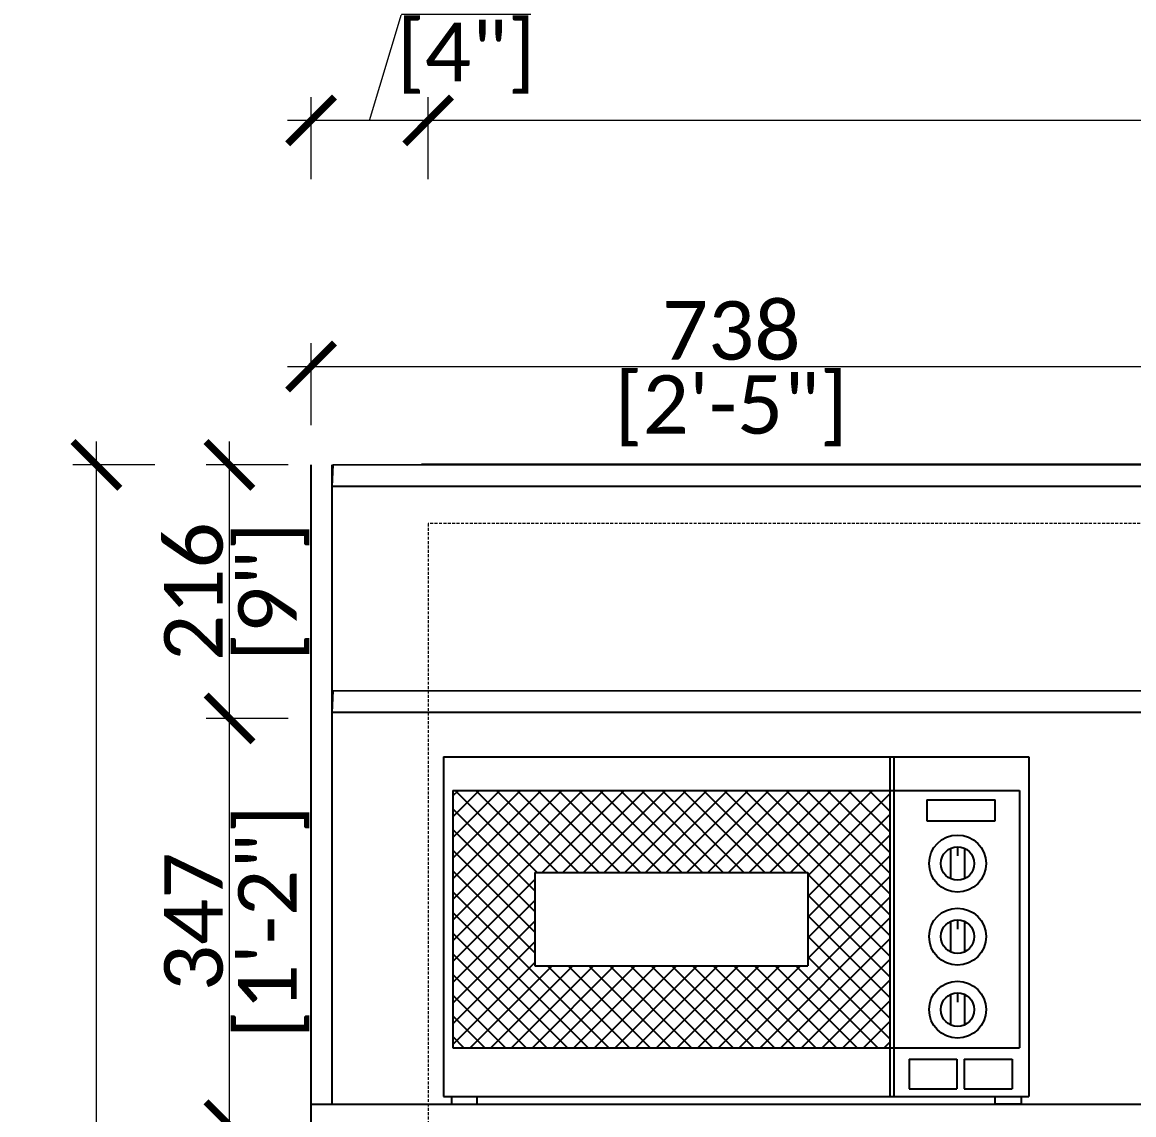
# Model space of a CAD drawing. Header units: millimetres. Extents: x 4214494 to 4225021, y -175262 to -164158.
# Drawn here: x 4218084 to 4219033, y -166738 to -165806 of the extents above; entities that cross this region are included whole.
import ezdxf

# ---------------------------------------------------------------- set-up
doc = ezdxf.new("R2010")
doc.units = ezdxf.units.MM
doc.header["$LTSCALE"] = 0.5
doc.header["$MEASUREMENT"] = 0
doc.header["$PDMODE"] = 2
doc.linetypes.add('( Hidden )', pattern=[0.375, 0.25, -0.125])
doc.layers.add('BG&E - DIMENSIONS', color=7, linetype='Continuous')
doc.layers.add('eq3', color=250, linetype='Continuous')
doc.styles.add('TEXT-50', font='calibril.ttf', dxfattribs={"height": 50})
doc.dimstyles.new('DIM-50', dxfattribs={"dimtxt": 50, "dimasz": 40, "dimexe": 20, "dimexo": 0.0625, "dimgap": 5, "dimtad": 1, "dimdec": 0, "dimzin": 0, "dimdsep": 46, "dimtxsty": 'TEXT-50', "dimblk": 'ARCHTICK', "dimcen": 0.09, "dimdle": 20, "dimclrd": 150, "dimclre": 8, "dimclrt": 7, "dimadec": 0, "dimazin": 0, "dimtfac": 1, "dimtdec": 0, "dimtofl": 0, "dimtmove": 0, "dimatfit": 3, "dimldrblk": 'OPEN30', "dimfxl": 50, "dimfxlon": 1, "dimtolj": 1, "dimtzin": 0, "dimlwd": 5, "dimlwe": 0, "dimarcsym": 0})

# ---------------------------------------------------------------- blocks, each defined once
blk = doc.blocks.new('_ArchTick')
at = {"color": 0, "linetype": 'ByBlock', "const_width": 0.15}
blk.add_lwpolyline([(-0.5, -0.5), (0.5, 0.5)], dxfattribs=at)
blk = doc.blocks.new('*D20')
at = {"color": 8, "linetype": 'Continuous', "lineweight": 0, "transparency": 16777216}
for p, q in [((4218330.92, -166149.57, 0), (4218330.92, -166079.57, 0)), ((4219068.46, -166149.57, 0), (4219068.46, -166079.57, 0))]:
    blk.add_line(p, q, dxfattribs=at)
at = {"color": 150, "linetype": 'Continuous', "lineweight": 5, "transparency": 16777216}
blk.add_line((4218310.92, -166099.57, 0), (4219088.46, -166099.57, 0), dxfattribs=at)
at = {"layer": 'Defpoints', "color": 0, "lineweight": 0, "transparency": 16777216}
for p in [(4219068.46, -166099.57, 0), (4219068.46, -166227.82), (4218330.92, -166373.93)]:
    blk.add_point(p, dxfattribs=at)
at = {"color": 150, "lineweight": 5, "transparency": 16777216, "xscale": 40, "yscale": 40, "zscale": 40, "rotation": 180}
blk.add_blockref('_ArchTick', (4218330.92, -166099.57, 0), dxfattribs=at)
at = {"color": 150, "lineweight": 5, "transparency": 16777216, "xscale": 40, "yscale": 40, "zscale": 40}
blk.add_blockref('_ArchTick', (4219068.46, -166099.57, 0), dxfattribs=at)
at = {"color": 7, "transparency": 16777216, "char_height": 50, "attachment_point": 5, "style": 'TEXT-50'}
for s, insert in [('\\A1;738', (4218689.69, -166069.03, 0)), ('\\A1;[2\'-5"]', (4218689.69, -166137.28, 0))]:
    blk.add_mtext(s, dxfattribs=dict(at, insert=insert))
blk = doc.blocks.new('_Open30')
at = {"color": 0, "linetype": 'ByBlock', "lineweight": -2}
for p, q in [((-1, 0.268), (0, 0)), ((0, 0), (-1, -0.268)), ((0, 0), (-1, 0))]:
    blk.add_line(p, q, dxfattribs=at)
blk = doc.blocks.new('Microondas_AL')
at = {"layer": 'eq3'}
h = blk.add_hatch(dxfattribs=at)
h.set_pattern_fill('ANSI37', color=253, scale=0.1, style=0)
h.set_pattern_definition([(45, (7.510325, -1.532668), (-0.008838835, 0.008838835), []), (135, (7.510325, -1.532668), (-0.008838835, -0.008838835), [])])
h.paths.add_polyline_path([(0.81717, 0.34436), (0.81717, 0.56411), (0.44401, 0.56411), (0.44401, 0.34436)])
h.paths.add_polyline_path([(0.51401, 0.41436), (0.51401, 0.49411), (0.74717, 0.49411), (0.74717, 0.41436)], flags=16)
for p, q in [((0.43602, 0.59285), (0.43602, 0.30285)), ((0.43602, 0.59285), (0.93602, 0.59285)), ((0.81717, 0.59285), (0.81717, 0.30285)), ((0.93602, 0.59285), (0.93602, 0.30285)), ((0.44401, 0.56411), (0.44401, 0.34436)), ((0.44401, 0.56411), (0.92803, 0.56411)), ((0.92803, 0.56411), (0.92803, 0.34436)), ((0.44401, 0.34436), (0.92803, 0.34436)), ((0.43602, 0.30285), (0.93602, 0.30285))]:
    blk.add_line(p, q, dxfattribs=at)
at = {"layer": 'eq3', "color": 251}
for p, q in [((0.82075, 0.59285), (0.82075, 0.30285)), ((0.84876, 0.55609), (0.84876, 0.53797)), ((0.84876, 0.55609), (0.90727, 0.55609)), ((0.90727, 0.53797), (0.90727, 0.55609)), ((0.84876, 0.53797), (0.90727, 0.53797)), ((0.51401, 0.49411), (0.74717, 0.49411)), ((0.51401, 0.49411), (0.51401, 0.41436)), ((0.74717, 0.49411), (0.74717, 0.41436)), ((0.51401, 0.41436), (0.74717, 0.41436)), ((0.8336, 0.33451), (0.8745, 0.33451)), ((0.8336, 0.33451), (0.8336, 0.30927)), ((0.8745, 0.33451), (0.8745, 0.30927)), ((0.8807, 0.33451), (0.8807, 0.30927)), ((0.8807, 0.33451), (0.92159, 0.33451)), ((0.92159, 0.33451), (0.92159, 0.30927)), ((0.8336, 0.30927), (0.8745, 0.30927)), ((0.8807, 0.30927), (0.92159, 0.30927))]:
    blk.add_line(p, q, dxfattribs=at)
at = {"layer": 'eq3', "color": 253}
for p, q in [((0.86906, 0.51462), (0.86906, 0.48864)), ((0.87506, 0.51594), (0.87506, 0.50809)), ((0.88106, 0.51462), (0.88106, 0.48864)), ((0.86906, 0.45227), (0.86906, 0.42629)), ((0.87506, 0.45359), (0.87506, 0.44574)), ((0.88106, 0.45227), (0.88106, 0.42629)), ((0.86906, 0.38991), (0.86906, 0.36393)), ((0.87506, 0.39123), (0.87506, 0.38338)), ((0.88106, 0.38991), (0.88106, 0.36393))]:
    blk.add_line(p, q, dxfattribs=at)
at = {"layer": 'eq3', "color": 251}
for points in [[(0.44272, 0.30285), (0.44272, 0.29617), (0.46474, 0.29617), (0.46474, 0.30285)], [(0.92931, 0.30285), (0.92931, 0.29617), (0.9073, 0.29617), (0.9073, 0.30285)]]:
    blk.add_lwpolyline(points, dxfattribs=at)
for centre in [(0.87506, 0.50163), (0.87506, 0.43928), (0.87506, 0.37692)]:
    blk.add_circle(centre, 0.02431, dxfattribs=at)
at = {"layer": 'eq3', "color": 253}
for centre in [(0.87506, 0.50163), (0.87506, 0.43928), (0.87506, 0.37692)]:
    blk.add_circle(centre, 0.01431, dxfattribs=at)
blk = doc.blocks.new('*D22')
at = {"layer": 'BG&E - DIMENSIONS', "color": 150, "linetype": 'Continuous', "lineweight": 5, "transparency": 16777216}
blk.add_line((4220651.57, -167115.72, 0), (4220651.57, -166163.18, 0), dxfattribs=at)
at = {"layer": 'BG&E - DIMENSIONS', "color": 8, "linetype": 'Continuous', "lineweight": 0, "transparency": 16777216}
for p, q in [((4220601.57, -166183.18, 0), (4220671.57, -166183.18, 0)), ((4220601.57, -167095.72, 0), (4220671.57, -167095.72, 0))]:
    blk.add_line(p, q, dxfattribs=at)
at = {"layer": 'Defpoints', "color": 0, "lineweight": 0, "transparency": 16777216}
for p in [(4220540.09, -166183.18), (4220651.57, -166183.18, 0), (4218690.02, -167095.72)]:
    blk.add_point(p, dxfattribs=at)
at = {"layer": 'BG&E - DIMENSIONS', "color": 150, "lineweight": 5, "transparency": 16777216, "xscale": 40, "yscale": 40, "zscale": 40}
for p, rotation in [((4220651.57, -166183.18, 0), 90), ((4220651.57, -167095.72, 0), 270)]:
    blk.add_blockref('_ArchTick', p, dxfattribs=dict(at, rotation=rotation))
at = {"layer": 'BG&E - DIMENSIONS', "color": 7, "transparency": 16777216, "char_height": 50, "attachment_point": 5, "rotation": 90, "style": 'TEXT-50'}
for s, insert in [('\\A1;913', (4220621.03, -166639.45, 0)), ("\\A1;[3']", (4220689.28, -166639.45, 0))]:
    blk.add_mtext(s, dxfattribs=dict(at, insert=insert))
blk = doc.blocks.new('*D53')
at = {"layer": 'BG&E - DIMENSIONS', "color": 150, "linetype": 'Continuous', "lineweight": 5, "transparency": 16777216}
blk.add_line((4218261.28, -168590.55, 0), (4218261.28, -166727.22, 0), dxfattribs=at)
at = {"layer": 'BG&E - DIMENSIONS', "color": 8, "linetype": 'Continuous', "lineweight": 0, "transparency": 16777216}
for p, q in [((4218311.28, -166747.22, 0), (4218241.28, -166747.22, 0)), ((4218311.28, -168570.55, 0), (4218241.28, -168570.55, 0))]:
    blk.add_line(p, q, dxfattribs=at)
at = {"layer": 'Defpoints', "color": 0, "lineweight": 0, "transparency": 16777216}
for p in [(4218261.28, -166747.22, 0), (4218348.92, -166747.22), (4218831.28, -168570.55)]:
    blk.add_point(p, dxfattribs=at)
at = {"layer": 'BG&E - DIMENSIONS', "color": 150, "lineweight": 5, "transparency": 16777216, "xscale": 40, "yscale": 40, "zscale": 40}
for p, rotation in [((4218261.28, -166747.22, 0), 90), ((4218261.28, -168570.55, 0), 270)]:
    blk.add_blockref('_ArchTick', p, dxfattribs=dict(at, rotation=rotation))
at = {"layer": 'BG&E - DIMENSIONS', "color": 7, "transparency": 16777216, "char_height": 50, "attachment_point": 5, "rotation": 90, "style": 'TEXT-50'}
for s, insert in [('\\A1;1823', (4218230.74, -167658.88, 0)), ("\\A1;[6']", (4218298.99, -167658.88, 0))]:
    blk.add_mtext(s, dxfattribs=dict(at, insert=insert))
blk = doc.blocks.new('*D54')
at = {"layer": 'BG&E - DIMENSIONS', "color": 150, "linetype": 'Continuous', "lineweight": 5, "transparency": 16777216}
blk.add_line((4218261.28, -166419.9, 0), (4218261.28, -166163.55, 0), dxfattribs=at)
at = {"layer": 'BG&E - DIMENSIONS', "color": 8, "linetype": 'Continuous', "lineweight": 0, "transparency": 16777216}
for p, q in [((4218311.28, -166183.55, 0), (4218241.28, -166183.55, 0)), ((4218311.28, -166399.9, 0), (4218241.28, -166399.9, 0))]:
    blk.add_line(p, q, dxfattribs=at)
at = {"layer": 'Defpoints', "color": 0, "lineweight": 0, "transparency": 16777216}
for p in [(4218261.28, -166183.55, 0), (4218330.92, -166183.55), (4218348.92, -166399.9)]:
    blk.add_point(p, dxfattribs=at)
at = {"layer": 'BG&E - DIMENSIONS', "color": 150, "lineweight": 5, "transparency": 16777216, "xscale": 40, "yscale": 40, "zscale": 40}
for p, rotation in [((4218261.28, -166183.55, 0), 90), ((4218261.28, -166399.9, 0), 270)]:
    blk.add_blockref('_ArchTick', p, dxfattribs=dict(at, rotation=rotation))
at = {"layer": 'BG&E - DIMENSIONS', "color": 7, "transparency": 16777216, "char_height": 50, "attachment_point": 5, "rotation": 90, "style": 'TEXT-50'}
for s, insert in [('\\A1;216', (4218230.74, -166291.72, 0)), ('\\A1;[9"]', (4218298.99, -166291.72, 0))]:
    blk.add_mtext(s, dxfattribs=dict(at, insert=insert))
blk = doc.blocks.new('*D23')
at = {"layer": 'BG&E - DIMENSIONS', "color": 150, "linetype": 'Continuous', "lineweight": 5, "transparency": 16777216}
blk.add_line((4218147.6, -168590.55, 0), (4218147.6, -166163.55, 0), dxfattribs=at)
at = {"layer": 'BG&E - DIMENSIONS', "color": 8, "linetype": 'Continuous', "lineweight": 0, "transparency": 16777216}
for p, q in [((4218197.6, -166183.55, 0), (4218127.6, -166183.55, 0)), ((4218197.6, -168570.55, 0), (4218127.6, -168570.55, 0))]:
    blk.add_line(p, q, dxfattribs=at)
at = {"layer": 'Defpoints', "color": 0, "lineweight": 0, "transparency": 16777216}
for p in [(4218147.6, -166183.55, 0), (4218330.92, -166183.55), (4218330.92, -168570.55)]:
    blk.add_point(p, dxfattribs=at)
at = {"layer": 'BG&E - DIMENSIONS', "color": 150, "lineweight": 5, "transparency": 16777216, "xscale": 40, "yscale": 40, "zscale": 40}
for p, rotation in [((4218147.6, -166183.55, 0), 90), ((4218147.6, -168570.55, 0), 270)]:
    blk.add_blockref('_ArchTick', p, dxfattribs=dict(at, rotation=rotation))
at = {"layer": 'BG&E - DIMENSIONS', "color": 7, "transparency": 16777216, "char_height": 50, "attachment_point": 5, "rotation": 90, "style": 'TEXT-50'}
for s, insert in [('\\A1;[7\'-10"]', (4218185.32, -167377.05, 0)), ('\\A1;2387', (4218117.07, -167377.05, 0))]:
    blk.add_mtext(s, dxfattribs=dict(at, insert=insert))
blk = doc.blocks.new('*D24')
at = {"color": 150, "linetype": 'Continuous', "lineweight": 5, "transparency": 16777216}
blk.add_line((4218261.28, -166767.22, 0), (4218261.28, -166379.9, 0), dxfattribs=at)
at = {"color": 8, "linetype": 'Continuous', "lineweight": 0, "transparency": 16777216}
for p, q in [((4218311.28, -166399.9, 0), (4218241.28, -166399.9, 0)), ((4218311.28, -166747.22, 0), (4218241.28, -166747.22, 0))]:
    blk.add_line(p, q, dxfattribs=at)
at = {"layer": 'Defpoints', "color": 0, "lineweight": 0, "transparency": 16777216}
for p in [(4218261.28, -166399.9, 0), (4218348.92, -166399.9), (4218348.92, -166747.22)]:
    blk.add_point(p, dxfattribs=at)
at = {"color": 150, "lineweight": 5, "transparency": 16777216, "xscale": 40, "yscale": 40, "zscale": 40}
for p, rotation in [((4218261.28, -166399.9, 0), 90), ((4218261.28, -166747.22, 0), 270)]:
    blk.add_blockref('_ArchTick', p, dxfattribs=dict(at, rotation=rotation))
at = {"color": 7, "transparency": 16777216, "char_height": 50, "attachment_point": 5, "rotation": 90, "style": 'TEXT-50'}
for s, insert in [('\\A1;[1\'-2"]', (4218298.99, -166573.56, 0)), ('\\A1;347', (4218230.74, -166573.56, 0))]:
    blk.add_mtext(s, dxfattribs=dict(at, insert=insert))
blk = doc.blocks.new('*D31')
at = {"layer": 'BG&E - DIMENSIONS', "color": 8, "linetype": 'Continuous', "lineweight": 0, "ltscale": 0.5, "transparency": 16777216}
for p, q in [((4218330.92, -165760), (4218330.92, -165690)), ((4219068.46, -165760), (4219068.46, -165690))]:
    blk.add_line(p, q, dxfattribs=at)
at = {"layer": 'BG&E - DIMENSIONS', "color": 150, "linetype": 'Continuous', "lineweight": 5, "ltscale": 0.5, "transparency": 16777216}
blk.add_line((4218310.92, -165710), (4219088.46, -165710), dxfattribs=at)
at = {"layer": 'Defpoints', "color": 0, "lineweight": 0, "ltscale": 0.5, "transparency": 16777216}
for p in [(4219068.46, -165710), (4218330.92, -166209.07), (4219068.46, -166227.82)]:
    blk.add_point(p, dxfattribs=at)
at = {"layer": 'BG&E - DIMENSIONS', "color": 150, "lineweight": 5, "ltscale": 0.5, "transparency": 16777216, "xscale": 40, "yscale": 40, "zscale": 40, "rotation": 180}
blk.add_blockref('_ArchTick', (4218330.92, -165710), dxfattribs=at)
at = {"layer": 'BG&E - DIMENSIONS', "color": 150, "lineweight": 5, "ltscale": 0.5, "transparency": 16777216, "xscale": 40, "yscale": 40, "zscale": 40}
blk.add_blockref('_ArchTick', (4219068.46, -165710), dxfattribs=at)
at = {"layer": 'BG&E - DIMENSIONS', "color": 7, "lineweight": 0, "ltscale": 0.5, "transparency": 16777216, "char_height": 50, "attachment_point": 5, "style": 'TEXT-50'}
for s, insert in [('\\A1;738', (4218699.69, -165679.46)), ('\\A1;[2\'-5"]', (4218699.69, -165747.71))]:
    blk.add_mtext(s, dxfattribs=dict(at, insert=insert))
blk = doc.blocks.new('*D64')
at = {"layer": 'BG&E - DIMENSIONS', "color": 8, "linetype": 'Continuous', "lineweight": 0, "ltscale": 0.5, "transparency": 16777216}
for p, q in [((4218430.92, -165939.5), (4218430.92, -165869.5)), ((4220426.46, -165939.5), (4220426.46, -165869.5))]:
    blk.add_line(p, q, dxfattribs=at)
at = {"layer": 'BG&E - DIMENSIONS', "color": 150, "linetype": 'Continuous', "lineweight": 5, "ltscale": 0.5, "transparency": 16777216}
blk.add_line((4220446.46, -165889.5), (4218410.92, -165889.5), dxfattribs=at)
at = {"layer": 'Defpoints', "color": 0, "lineweight": 0, "ltscale": 0.5, "transparency": 16777216}
for p in [(4218430.92, -165889.5), (4218430.92, -166233.55), (4220426.46, -166233.55)]:
    blk.add_point(p, dxfattribs=at)
at = {"layer": 'BG&E - DIMENSIONS', "color": 150, "lineweight": 5, "ltscale": 0.5, "transparency": 16777216, "xscale": 40, "yscale": 40, "zscale": 40, "rotation": 180}
blk.add_blockref('_ArchTick', (4218430.92, -165889.5), dxfattribs=at)
at = {"layer": 'BG&E - DIMENSIONS', "color": 150, "lineweight": 5, "ltscale": 0.5, "transparency": 16777216, "xscale": 40, "yscale": 40, "zscale": 40}
blk.add_blockref('_ArchTick', (4220426.46, -165889.5), dxfattribs=at)
at = {"layer": 'BG&E - DIMENSIONS', "color": 7, "lineweight": 0, "ltscale": 0.5, "transparency": 16777216, "char_height": 50, "attachment_point": 5, "style": 'TEXT-50'}
for s, insert in [('\\A1;1996', (4219428.69, -165858.96)), ('\\A1;[6\'-7"]', (4219428.69, -165927.21))]:
    blk.add_mtext(s, dxfattribs=dict(at, insert=insert))
blk = doc.blocks.new('*D65')
at = {"layer": 'BG&E - DIMENSIONS', "color": 150, "linetype": 'Continuous', "lineweight": 5, "ltscale": 0.5, "transparency": 16777216}
for p, q in [((4218380.92, -165889.5), (4218408.15, -165798.75)), ((4218408.15, -165798.75), (4218527.61, -165798.75)), ((4218450.92, -165889.5), (4218310.92, -165889.5))]:
    blk.add_line(p, q, dxfattribs=at)
at = {"layer": 'BG&E - DIMENSIONS', "color": 8, "linetype": 'Continuous', "lineweight": 0, "ltscale": 0.5, "transparency": 16777216}
for p, q in [((4218330.92, -165939.5), (4218330.92, -165869.5)), ((4218430.92, -165939.5), (4218430.92, -165869.5))]:
    blk.add_line(p, q, dxfattribs=at)
at = {"layer": 'Defpoints', "color": 0, "lineweight": 0, "ltscale": 0.5, "transparency": 16777216}
for p in [(4218330.92, -165889.5), (4218330.92, -166183.55), (4218430.92, -166233.55)]:
    blk.add_point(p, dxfattribs=at)
at = {"layer": 'BG&E - DIMENSIONS', "color": 150, "lineweight": 5, "ltscale": 0.5, "transparency": 16777216, "xscale": 40, "yscale": 40, "zscale": 40, "rotation": 180}
blk.add_blockref('_ArchTick', (4218330.92, -165889.5), dxfattribs=at)
at = {"layer": 'BG&E - DIMENSIONS', "color": 150, "lineweight": 5, "ltscale": 0.5, "transparency": 16777216, "xscale": 40, "yscale": 40, "zscale": 40}
blk.add_blockref('_ArchTick', (4218430.92, -165889.5), dxfattribs=at)
at = {"layer": 'BG&E - DIMENSIONS', "color": 7, "lineweight": 0, "ltscale": 0.5, "transparency": 16777216, "char_height": 50, "attachment_point": 5, "style": 'TEXT-50'}
for s, insert in [('\\A1;100', (4218467.88, -165768.21)), ('\\A1;[4"]', (4218463.42, -165836.46))]:
    blk.add_mtext(s, dxfattribs=dict(at, insert=insert))

msp = doc.modelspace()

# ---------------------------------------------------------------- linework, layer by layer
at = {"ltscale": 0.5}
for p, q in [((4220526.46, -166183.17), (4218425.21, -166183.18)), ((4220526.46, -166201.93), (4218425.21, -166201.93))]:
    msp.add_line(p, q, dxfattribs=at)
for points in [[(4218330.92, -166729.22), (4218330.92, -166183.55)], [(4219068.46, -166201.93), (4218348.92, -166201.93), (4218349.82, -166183.55), (4219069.36, -166183.17), (4219069.34, -166183.55)], [(4218348.92, -166729.22), (4218348.92, -166183.55)], [(4219068.46, -166394.75), (4218348.92, -166394.75), (4218349.82, -166376.36), (4219069.36, -166375.98), (4219068.46, -166394.75)], [(4218330.92, -168570.55), (4218330.92, -166729.22), (4219068.46, -166729.22)]]:
    msp.add_lwpolyline(points)
at = {"color": 5, "linetype": '( Hidden )', "lineweight": 0, "ltscale": 20}
msp.add_lwpolyline([(4218430.92, -167045.72), (4220426.46, -167045.72), (4220426.46, -166233.55), (4218430.92, -166233.55)], close=True, dxfattribs=at)

# ---------------------------------------------------------------- block references
at = {"color": 18, "ltscale": 0.3, "true_color": 0x000000, "xscale": 999.8785525015692, "yscale": 999.8785525015692, "zscale": 999.8785525015692}
msp.add_blockref('Microondas_AL', (4218008.05, -167025.36), dxfattribs=at)

# ---------------------------------------------------------------- dimensions: what is measured, and where the dimension line sits
dim = msp.add_linear_dim(base=(4219068.46, -166099.57, 0), p1=(4218330.92, -166373.93), p2=(4219068.46, -166227.82), dimstyle='DIM-50', override={"dimpost": '\\X'})
dim.commit()
dim.dimension.update_dxf_attribs({"geometry": '*D20', "text_midpoint": (4218689.69, -166099.57, 0), "dimtype": 128})
dim = msp.add_linear_dim(base=(4218261.28, -166399.9, 0), p1=(4218348.92, -166747.22), p2=(4218348.92, -166399.9), angle=90, dimstyle='DIM-50', override={"dimpost": '\\X'})
dim.commit()
dim.dimension.update_dxf_attribs({"geometry": '*D24', "text_midpoint": (4218261.28, -166573.56, 0)})
at = {"layer": 'BG&E - DIMENSIONS', "lineweight": 0, "ltscale": 0.5}
for base, p1, p2, picture, middle in [((4219068.46, -165710), (4218330.92, -166209.07), (4219068.46, -166227.82), '*D31', (4218699.69, -165710)), ((4218330.92, -165889.5), (4218430.92, -166233.55), (4218330.92, -166183.55), '*D65', (4218413.15, -165798.75)), ((4218430.92, -165889.5), (4220426.46, -166233.55), (4218430.92, -166233.55), '*D64', (4219428.69, -165889.5))]:
    dim = msp.add_linear_dim(base=base, p1=p1, p2=p2, dimstyle='DIM-50', override={"dimpost": '\\X', "dimtmove": 1}, dxfattribs=at)
    dim.commit()
    dim.dimension.update_dxf_attribs({"geometry": picture, "text_midpoint": middle})
at = {"layer": 'BG&E - DIMENSIONS'}
for base, p1, p2, picture, middle in [((4218147.6, -166183.55, 0), (4218330.92, -168570.55), (4218330.92, -166183.55), '*D23', (4218147.6, -167377.05, 0)), ((4218261.28, -166183.55, 0), (4218348.92, -166399.9), (4218330.92, -166183.55), '*D54', (4218261.28, -166291.72, 0)), ((4220651.57, -166183.18, 0), (4218690.02, -167095.72), (4220540.09, -166183.18), '*D22', (4220651.57, -166639.45, 0)), ((4218261.28, -166747.22, 0), (4218831.28, -168570.55), (4218348.92, -166747.22), '*D53', (4218261.28, -167658.88, 0))]:
    dim = msp.add_linear_dim(base=base, p1=p1, p2=p2, angle=90, dimstyle='DIM-50', override={"dimpost": '\\X'}, dxfattribs=at)
    dim.commit()
    dim.dimension.update_dxf_attribs({"geometry": picture, "text_midpoint": middle})

doc.saveas('drawing.dxf')
